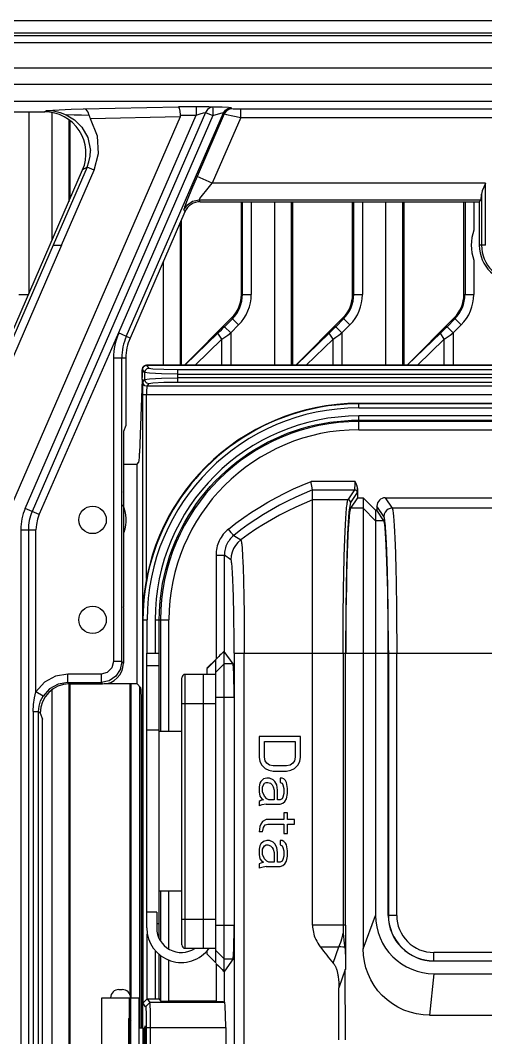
# Model space of a CAD drawing. Header units: millimetres. Extents: x -3132 to 28633, y 682 to 5849.
# Drawn here: x -813.9 to -757.9, y 2364.9 to 2487.1 of the extents above; entities that cross this region are included whole.
import ezdxf

# ---------------------------------------------------------------- set-up
doc = ezdxf.new("R2010")
doc.units = ezdxf.units.MM

msp = doc.modelspace()

# ---------------------------------------------------------------- linework, layer by layer
at = {"linetype": 'Continuous'}
for p, q in [((-991.17, 2487.058), (-491.17, 2487.058)), ((-629.482, 2485.536), (-852.859, 2485.536)), ((-852.859, 2485.244), (-629.482, 2485.244)), ((-629.074, 2484.364), (-853.267, 2484.364)), ((-849.345, 2481.366), (-632.996, 2481.366)), ((-634.168, 2479.337), (-848.173, 2479.337)), ((-846.942, 2477.338), (-635.399, 2477.338)), ((-806.251, 2476.447), (-794.86, 2476.671)), ((-792.733, 2476.671), (-794.86, 2476.671)), ((-792.733, 2476.671), (-792.733, 2475.672)), ((-830.726, 2476.079), (-810.958, 2476.079)), ((-794.633, 2475.483), (-814.802, 2429.096)), ((-813.273, 2428.432), (-792.733, 2475.672)), ((-812.847, 2476.079), (-812.847, 2454.206)), ((-791.593, 2475.995), (-812.433, 2428.066)), ((-810.958, 2476.079), (-810.711, 2476.24)), ((-810.03, 2460.685), (-810.03, 2475.924)), ((-794.644, 2475.457), (-805.415, 2475.245)), ((-790.716, 2475.616), (-802.068, 2449.508)), ((-801.116, 2449.094), (-789.434, 2475.961)), ((-794.598, 2475.672), (-792.733, 2475.672)), ((-789.345, 2475.825), (-792.622, 2468.286)), ((-791.593, 2475.995), (-790.717, 2475.614)), ((-787.353, 2475.392), (-790.789, 2467.489)), ((-789.434, 2475.961), (-789.345, 2475.825)), ((-788.428, 2476.425), (-788.517, 2476.562)), ((-787.353, 2475.392), (-787.353, 2476.392)), ((-694.988, 2476.392), (-787.353, 2476.392)), ((-787.353, 2475.392), (-694.988, 2475.392)), ((-808.032, 2475.105), (-808.032, 2465.278)), ((-807.891, 2475.029), (-807.891, 2465.604)), ((-805.837, 2469.442), (-809.911, 2460.072)), ((-805.837, 2469.442), (-806.375, 2469.089)), ((-804.985, 2469.071), (-805.837, 2469.442)), ((-824.431, 2427.563), (-806.375, 2469.089)), ((-808.902, 2460.061), (-804.985, 2469.071)), ((-790.789, 2467.489), (-792.622, 2468.286)), ((-757.938, 2467.489), (-790.789, 2467.489)), ((-757.938, 2460.058), (-757.938, 2467.489)), ((-758.437, 2466.186), (-758.437, 2460.058)), ((-792.241, 2465.279), (-792.38, 2465.49)), ((-792.38, 2465.49), (-758.488, 2465.49)), ((-792.241, 2465.279), (-758.7, 2465.279)), ((-787.295, 2454.142), (-787.295, 2465.279)), ((-787.16, 2454.142), (-787.165, 2465.279)), ((-786.107, 2465.279), (-786.107, 2454.142)), ((-783.29, 2445.648), (-783.29, 2465.279)), ((-781.292, 2465.279), (-781.292, 2445.648)), ((-781.151, 2465.279), (-781.151, 2445.648)), ((-773.925, 2454.142), (-773.925, 2465.279)), ((-773.79, 2454.142), (-773.795, 2465.279)), ((-772.737, 2465.279), (-772.737, 2454.142)), ((-769.92, 2445.648), (-769.92, 2465.279)), ((-767.922, 2465.279), (-767.922, 2445.648)), ((-767.781, 2465.279), (-767.781, 2445.648)), ((-760.555, 2454.142), (-760.555, 2465.279)), ((-760.42, 2465.279), (-760.42, 2454.142)), ((-759.367, 2465.279), (-759.367, 2461.861)), ((-758.7, 2465.279), (-758.488, 2465.49)), ((-758.7, 2465.279), (-758.7, 2460.058)), ((-794.074, 2464.077), (-800.673, 2448.902)), ((-794.213, 2464.289), (-794.074, 2464.077)), ((-794.662, 2462.725), (-794.662, 2445.648)), ((-794.521, 2463.051), (-794.521, 2445.648)), ((-809.921, 2460.058), (-822.019, 2432.234)), ((-808.894, 2460.058), (-821.148, 2431.856)), ((-809.911, 2460.072), (-808.902, 2460.061)), ((-757.938, 2460.058), (-758.7, 2460.058)), ((-796.66, 2445.648), (-796.66, 2458.132)), ((-759.367, 2458.255), (-759.367, 2454.142)), ((-814.035, 2454.142), (-812.847, 2454.142)), ((-787.295, 2454.142), (-786.107, 2454.142)), ((-773.925, 2454.142), (-772.737, 2454.142)), ((-760.555, 2454.142), (-759.367, 2454.142)), ((-788.466, 2451.313), (-794.125, 2445.648)), ((-789.321, 2450.268), (-788.371, 2451.218)), ((-787.626, 2450.473), (-788.466, 2451.313)), ((-775.096, 2451.313), (-780.755, 2445.648)), ((-775.951, 2450.268), (-775.001, 2451.218)), ((-774.256, 2450.473), (-775.096, 2451.313)), ((-761.726, 2451.313), (-767.385, 2445.648)), ((-761.631, 2451.218), (-762.581, 2450.268)), ((-760.886, 2450.473), (-761.726, 2451.313)), ((-789.321, 2450.268), (-788.576, 2449.523)), ((-788.576, 2449.523), (-787.626, 2450.473)), ((-775.951, 2450.268), (-775.206, 2449.523)), ((-775.206, 2449.523), (-774.256, 2450.473)), ((-762.581, 2450.268), (-761.836, 2449.523)), ((-761.836, 2449.523), (-760.886, 2450.473)), ((-802.068, 2449.508), (-811.575, 2427.74)), ((-800.673, 2448.902), (-802.068, 2449.508)), ((-790.108, 2449.495), (-794.092, 2445.648)), ((-792.858, 2445.648), (-789.645, 2448.75)), ((-789.645, 2448.75), (-790.108, 2449.495)), ((-789.645, 2445.648), (-789.645, 2448.75)), ((-788.938, 2449.258), (-788.576, 2449.523)), ((-788.576, 2449.523), (-788.576, 2445.648)), ((-776.738, 2449.495), (-780.722, 2445.648)), ((-779.488, 2445.648), (-776.275, 2448.75)), ((-776.275, 2448.75), (-776.738, 2449.495)), ((-776.275, 2445.648), (-776.275, 2448.75)), ((-775.206, 2449.523), (-775.206, 2445.648)), ((-763.368, 2449.495), (-767.352, 2445.648)), ((-766.118, 2445.648), (-762.905, 2448.75)), ((-762.905, 2448.75), (-763.368, 2449.495)), ((-762.905, 2445.648), (-762.905, 2448.75)), ((-761.836, 2449.523), (-761.836, 2445.648)), ((-802.653, 2446.509), (-802.653, 2410.039)), ((-802.653, 2446.509), (-801.17, 2446.509)), ((-801.654, 2410.039), (-801.654, 2446.509)), ((-801.17, 2446.509), (-801.17, 2438.408)), ((-799.179, 2445.147), (-799.115, 2445.389)), ((-798.921, 2444.76), (-799.179, 2445.147)), ((-799.115, 2445.389), (-798.936, 2445.574)), ((-798.936, 2445.574), (-798.679, 2445.646)), ((-798.681, 2445.648), (-798.679, 2445.646)), ((-683.66, 2445.648), (-798.681, 2445.648)), ((-798.679, 2445.646), (-798.421, 2445.26)), ((-798.679, 2445.646), (-683.662, 2445.646)), ((-794.924, 2443.61), (-794.924, 2445.083)), ((-687.417, 2445.083), (-794.924, 2445.083)), ((-799.215, 2443.941), (-799.525, 2435.068)), ((-799.215, 2443.941), (-799.217, 2443.923)), ((-799.216, 2444.148), (-799.215, 2444.148)), ((-799.216, 2443.977), (-799.215, 2443.941)), ((-799.215, 2443.941), (-799.215, 2444.148)), ((-799.138, 2443.607), (-798.921, 2443.932)), ((-798.921, 2444.76), (-798.921, 2443.932)), ((-794.924, 2444.583), (-687.417, 2444.583)), ((-687.417, 2444.109), (-794.924, 2444.109)), ((-799.138, 2443.607), (-799.163, 2443.382)), ((-798.421, 2443.433), (-798.638, 2443.108)), ((-683.703, 2443.108), (-798.638, 2443.108)), ((-794.924, 2443.61), (-687.417, 2443.61)), ((-799.187, 2442.109), (-799.187, 2370.04)), ((-799.187, 2442.109), (-683.154, 2442.109)), ((-798.688, 2420.025), (-798.688, 2442.109)), ((-773.17, 2440.505), (-773.17, 2441.058)), ((-709.17, 2441.058), (-773.17, 2441.058)), ((-709.17, 2441.005), (-773.17, 2441.005)), ((-773.17, 2440.505), (-709.17, 2440.505)), ((-773.17, 2437.883), (-773.17, 2439.541)), ((-709.17, 2439.541), (-773.17, 2439.541)), ((-773.17, 2439.041), (-709.17, 2439.041)), ((-709.17, 2438.882), (-773.17, 2438.882)), ((-801.17, 2438.408), (-801.467, 2437.692)), ((-801.467, 2437.692), (-801.467, 2430.443)), ((-773.17, 2437.883), (-709.17, 2437.883)), ((-799.527, 2435.029), (-799.525, 2435.086)), ((-799.869, 2433.723), (-799.596, 2433.995)), ((-799.869, 2433.723), (-801.467, 2433.723)), ((-799.869, 2433.723), (-799.869, 2407.393)), ((-773.629, 2431.663), (-778.905, 2431.67)), ((-801.45, 2430.398), (-801.467, 2430.443)), ((-801.45, 2430.398), (-801.45, 2423.718)), ((-778.736, 2430.671), (-778.816, 2431.099)), ((-778.735, 2430.665), (-778.736, 2430.671)), ((-778.735, 2378.374), (-778.735, 2430.665)), ((-778.735, 2430.665), (-773.672, 2430.665)), ((-774.472, 2429.464), (-773.672, 2430.665)), ((-773.372, 2430.365), (-774.172, 2429.164)), ((-773.339, 2430.846), (-773.339, 2429.713)), ((-774.472, 2429.464), (-778.735, 2429.464)), ((-773.339, 2429.713), (-774.17, 2428.465)), ((-773.339, 2429.713), (-772.67, 2429.713)), ((-772.67, 2429.713), (-772.67, 2375.558)), ((-772.67, 2429.713), (-771.17, 2428.211)), ((-770, 2429.713), (-769.169, 2428.465)), ((-770, 2429.713), (-712.34, 2429.713)), ((-811.592, 2427.701), (-813.273, 2428.432)), ((-772.67, 2428.465), (-774.17, 2428.465)), ((-771.17, 2426.967), (-772.67, 2428.465)), ((-771.17, 2428.211), (-771.17, 2379.558)), ((-770.999, 2428.211), (-771.17, 2428.211)), ((-770.999, 2428.714), (-770.999, 2428.211)), ((-770.168, 2427.467), (-770.999, 2428.714)), ((-770.17, 2426.967), (-770.999, 2428.211)), ((-713.172, 2428.465), (-769.169, 2428.465)), ((-770.17, 2426.967), (-771.17, 2426.967)), ((-813.804, 2425.883), (-813.804, 1997.445)), ((-813.804, 2425.883), (-811.97, 2425.883)), ((-812.887, 2425.883), (-812.887, 1998.486)), ((-811.97, 2406.426), (-811.97, 2425.883)), ((-788.51, 2425.537), (-788.845, 2425.953)), ((-788.468, 2425.485), (-788.51, 2425.537)), ((-788.359, 2425.35), (-788.468, 2425.485)), ((-788.278, 2425.25), (-788.359, 2425.35)), ((-788.217, 2425.176), (-787.356, 2424.661)), ((-801.45, 2423.718), (-801.467, 2423.673)), ((-801.467, 2423.673), (-801.467, 2416.615)), ((-790.336, 2422.839), (-790.336, 2410.347)), ((-790.336, 2422.839), (-789.468, 2422.839)), ((-789.337, 2411.289), (-789.337, 2422.842)), ((-788.547, 2422.269), (-789.337, 2422.842)), ((-801.45, 2416.527), (-801.467, 2416.615)), ((-801.45, 2416.527), (-801.45, 2413.589)), ((-799.17, 2415.058), (-799.17, 2366.058)), ((-799.17, 2415.058), (-798.618, 2415.058)), ((-799.118, 2415.058), (-799.117, 2369.072)), ((-798.616, 2411.058), (-798.618, 2415.058)), ((-797.653, 2415.058), (-797.653, 2411.058)), ((-797.653, 2415.058), (-795.995, 2415.058)), ((-797.153, 2401.658), (-797.153, 2415.058)), ((-796.995, 2415.058), (-796.995, 2401.658)), ((-795.995, 2401.658), (-795.995, 2415.058)), ((-801.45, 2413.589), (-801.467, 2413.501)), ((-801.467, 2413.501), (-801.467, 2409.853)), ((-798.67, 2378.058), (-798.67, 2411.058)), ((-798.67, 2411.058), (-797.17, 2411.058)), ((-797.17, 2378.558), (-797.17, 2411.058)), ((-789.37, 2372.851), (-789.37, 2411.276)), ((-788.298, 2409.757), (-789.354, 2411.265)), ((-788.165, 2411.041), (-788.165, 2405.762)), ((-788.165, 2411.041), (-774.773, 2411.041)), ((-786.939, 2104.595), (-786.939, 2411.041)), ((-775.073, 2411.041), (-775.073, 2378.374)), ((-774.773, 2378.374), (-774.773, 2411.041)), ((-774.748, 2411.041), (-769.643, 2411.041)), ((-769.643, 2379.558), (-769.643, 2411.041)), ((-769.624, 2411.362), (-769.624, 2379.558)), ((-769.624, 2411.041), (-712.717, 2411.041)), ((-768.625, 2379.558), (-768.625, 2411.041)), ((-801.654, 2410.039), (-802.653, 2410.039)), ((-801.467, 2409.853), (-801.654, 2410.039)), ((-798.67, 2409.558), (-797.17, 2409.558)), ((-791.427, 2409.255), (-790.336, 2410.347)), ((-790.37, 2410.262), (-791.405, 2409.225)), ((-790.37, 2373.854), (-790.37, 2410.262)), ((-790.37, 2408.758), (-789.37, 2409.757)), ((-788.298, 2409.757), (-789.37, 2409.757)), ((-808.156, 2407.541), (-808.156, 2408.54)), ((-804.152, 2408.54), (-808.156, 2408.54)), ((-804.152, 2408.54), (-804.152, 2407.541)), ((-794.05, 2375.608), (-794.05, 2408.508)), ((-790.37, 2408.508), (-794.05, 2408.508)), ((-791.87, 2408.508), (-791.87, 2375.608)), ((-791.409, 2408.508), (-791.409, 2409.225)), ((-788.228, 2409.095), (-788.235, 2409.215)), ((-788.222, 2408.966), (-788.228, 2409.095)), ((-788.216, 2408.826), (-788.222, 2408.966)), ((-788.21, 2408.676), (-788.216, 2408.826)), ((-788.204, 2408.517), (-788.21, 2408.676)), ((-788.199, 2408.35), (-788.204, 2408.517)), ((-788.194, 2408.174), (-788.199, 2408.35)), ((-807.969, 2407.355), (-808.156, 2407.541)), ((-808.156, 2407.541), (-804.152, 2407.541)), ((-808.032, 2407.355), (-808.032, 2337.246)), ((-807.969, 2407.355), (-803.966, 2407.355)), ((-807.891, 2407.355), (-807.891, 2337.164)), ((-804.152, 2407.541), (-803.966, 2407.355)), ((-803.773, 2407.393), (-799.869, 2407.393)), ((-800.665, 2369.977), (-800.665, 2407.393)), ((-800.53, 2369.658), (-800.53, 2407.393)), ((-799.368, 2406.892), (-799.869, 2407.393)), ((-799.477, 2366.058), (-799.477, 2407.001)), ((-794.45, 2376.008), (-794.45, 2408.108)), ((-788.189, 2407.991), (-788.194, 2408.174)), ((-788.185, 2407.8), (-788.189, 2407.991)), ((-788.181, 2407.604), (-788.185, 2407.8)), ((-788.178, 2407.401), (-788.181, 2407.604)), ((-788.175, 2407.193), (-788.178, 2407.401)), ((-788.172, 2406.981), (-788.175, 2407.193)), ((-788.17, 2406.764), (-788.172, 2406.981)), ((-811.123, 2405.897), (-811.97, 2406.426)), ((-810.03, 2339.121), (-810.03, 2406.607)), ((-799.309, 2366.058), (-799.309, 2405.831)), ((-790.37, 2405.762), (-788.166, 2405.762)), ((-788.168, 2406.545), (-788.17, 2406.764)), ((-788.167, 2406.323), (-788.168, 2406.545)), ((-788.166, 2406.099), (-788.167, 2406.323)), ((-788.166, 2405.762), (-788.166, 2378.354)), ((-794.45, 2405.008), (-790.37, 2405.008)), ((-812.314, 2404.047), (-812.314, 2342.522)), ((-812.314, 2404.047), (-811.658, 2404.047)), ((-811.658, 2342.522), (-811.658, 2404.047)), ((-811.658, 2404.047), (-811.467, 2403.857)), ((-811.467, 2403.857), (-811.17, 2403.113)), ((-811.17, 2342.522), (-811.17, 2403.113)), ((-797.17, 2401.801), (-798.67, 2401.801)), ((-794.45, 2401.658), (-797.17, 2401.658)), ((-785.17, 2401.058), (-785.17, 2398.558)), ((-780.17, 2401.058), (-785.17, 2401.058)), ((-780.17, 2398.558), (-780.17, 2401.058)), ((-784.532, 2398.558), (-784.532, 2400.433)), ((-784.532, 2400.433), (-780.809, 2400.433)), ((-780.809, 2400.433), (-780.809, 2398.558)), ((-785.17, 2398.558), (-785.064, 2398.037)), ((-784.426, 2398.141), (-784.532, 2398.558)), ((-780.809, 2398.558), (-780.915, 2398.141)), ((-780.277, 2398.037), (-780.17, 2398.558)), ((-785.064, 2398.037), (-784.851, 2397.62)), ((-784.851, 2397.62), (-784.426, 2397.204)), ((-784.213, 2397.829), (-784.426, 2398.141)), ((-784.426, 2397.204), (-784, 2396.995)), ((-783.894, 2397.62), (-784.213, 2397.829)), ((-783.468, 2397.516), (-783.894, 2397.62)), ((-781.873, 2397.516), (-783.468, 2397.516)), ((-781.447, 2397.62), (-781.873, 2397.516)), ((-781.128, 2397.829), (-781.447, 2397.62)), ((-781.341, 2396.995), (-780.915, 2397.204)), ((-780.915, 2398.141), (-781.128, 2397.829)), ((-780.915, 2397.204), (-780.49, 2397.62)), ((-780.49, 2397.62), (-780.277, 2398.037)), ((-784.213, 2396.058), (-784.639, 2395.954)), ((-783.894, 2396.058), (-784.213, 2396.058)), ((-784, 2396.995), (-783.468, 2396.891)), ((-783.468, 2395.85), (-783.894, 2396.058)), ((-783.468, 2396.891), (-781.873, 2396.891)), ((-782.617, 2396.058), (-782.617, 2395.537)), ((-782.405, 2396.058), (-782.617, 2396.058)), ((-782.192, 2395.954), (-782.405, 2396.058)), ((-781.873, 2396.891), (-781.341, 2396.995)), ((-785.064, 2395.433), (-785.17, 2395.016)), ((-785.17, 2395.016), (-785.17, 2394.391)), ((-784.958, 2395.641), (-785.064, 2395.433)), ((-784.639, 2395.954), (-784.958, 2395.641)), ((-784.745, 2395.016), (-784.532, 2395.433)), ((-784.745, 2394.391), (-784.745, 2395.016)), ((-784.532, 2395.433), (-784.319, 2395.537)), ((-784.319, 2395.537), (-784.107, 2395.537)), ((-784.107, 2395.537), (-783.788, 2395.433)), ((-783.788, 2395.433), (-783.575, 2395.225)), ((-783.575, 2395.225), (-783.468, 2395.016)), ((-783.256, 2395.641), (-783.468, 2395.85)), ((-783.468, 2395.016), (-783.362, 2394.6)), ((-783.043, 2395.225), (-783.256, 2395.641)), ((-782.936, 2394.6), (-783.043, 2395.225)), ((-782.617, 2395.537), (-782.405, 2395.433)), ((-782.405, 2395.433), (-782.298, 2395.225)), ((-782.298, 2395.225), (-782.192, 2394.808)), ((-781.979, 2395.745), (-782.192, 2395.954)), ((-782.192, 2394.808), (-782.192, 2394.183)), ((-781.873, 2395.537), (-781.979, 2395.745)), ((-781.766, 2394.808), (-781.873, 2395.537)), ((-781.766, 2394.183), (-781.766, 2394.808)), ((-785.17, 2394.391), (-785.064, 2393.87)), ((-785.064, 2393.87), (-784.851, 2393.558)), ((-784.851, 2393.558), (-784.639, 2393.454)), ((-784.532, 2393.87), (-784.745, 2394.391)), ((-784.213, 2393.558), (-784.532, 2393.87)), ((-784, 2393.454), (-784.213, 2393.558)), ((-783.362, 2394.6), (-783.362, 2393.454)), ((-782.936, 2393.454), (-782.936, 2394.6)), ((-782.405, 2393.558), (-782.617, 2393.454)), ((-782.298, 2393.766), (-782.405, 2393.558)), ((-782.192, 2394.183), (-782.298, 2393.766)), ((-782.085, 2393.245), (-781.873, 2393.558)), ((-781.873, 2393.558), (-781.766, 2394.183)), ((-784.958, 2393.35), (-785.17, 2393.245)), ((-785.17, 2393.245), (-785.17, 2392.725)), ((-784.851, 2392.829), (-785.17, 2392.725)), ((-784.639, 2393.454), (-784.958, 2393.35)), ((-784.319, 2392.933), (-784.851, 2392.829)), ((-784.319, 2392.933), (-782.617, 2392.933)), ((-783.362, 2393.454), (-784, 2393.454)), ((-782.617, 2393.454), (-782.936, 2393.454)), ((-782.617, 2392.933), (-782.298, 2393.037)), ((-782.298, 2393.037), (-782.085, 2393.245)), ((-782.192, 2391.891), (-782.192, 2391.058)), ((-781.766, 2391.891), (-782.192, 2391.891)), ((-781.766, 2391.058), (-781.766, 2391.891)), ((-785.064, 2390.225), (-785.17, 2389.6)), ((-784.958, 2390.537), (-785.064, 2390.225)), ((-784.745, 2390.85), (-784.958, 2390.537)), ((-784.319, 2391.058), (-784.745, 2390.85)), ((-784.745, 2389.6), (-784.639, 2390.12)), ((-784.639, 2390.12), (-784.426, 2390.433)), ((-784.426, 2390.433), (-784.107, 2390.537)), ((-782.192, 2391.058), (-784.319, 2391.058)), ((-784.107, 2390.537), (-782.192, 2390.537)), ((-782.192, 2390.537), (-782.192, 2389.391)), ((-780.915, 2391.058), (-781.766, 2391.058)), ((-781.766, 2389.391), (-781.766, 2390.537)), ((-781.766, 2390.537), (-780.915, 2390.537)), ((-780.915, 2390.537), (-780.915, 2391.058)), ((-784.745, 2389.6), (-785.17, 2389.6)), ((-782.192, 2389.391), (-781.766, 2389.391)), ((-785.064, 2387.933), (-785.17, 2387.516)), ((-785.17, 2387.516), (-785.17, 2386.891)), ((-784.958, 2388.141), (-785.064, 2387.933)), ((-784.639, 2388.454), (-784.958, 2388.141)), ((-784.745, 2387.516), (-784.532, 2387.933)), ((-784.745, 2386.891), (-784.745, 2387.516)), ((-784.213, 2388.558), (-784.639, 2388.454)), ((-784.532, 2387.933), (-784.319, 2388.037)), ((-784.319, 2388.037), (-784.107, 2388.037)), ((-783.894, 2388.558), (-784.213, 2388.558)), ((-784.107, 2388.037), (-783.788, 2387.933)), ((-783.468, 2388.35), (-783.894, 2388.558)), ((-783.788, 2387.933), (-783.575, 2387.725)), ((-783.575, 2387.725), (-783.468, 2387.516)), ((-783.256, 2388.141), (-783.468, 2388.35)), ((-783.468, 2387.516), (-783.362, 2387.1)), ((-783.043, 2387.725), (-783.256, 2388.141)), ((-782.936, 2387.1), (-783.043, 2387.725)), ((-782.617, 2388.558), (-782.617, 2388.037)), ((-782.405, 2388.558), (-782.617, 2388.558)), ((-782.617, 2388.037), (-782.405, 2387.933)), ((-782.192, 2388.454), (-782.405, 2388.558)), ((-782.405, 2387.933), (-782.298, 2387.725)), ((-782.298, 2387.725), (-782.192, 2387.308)), ((-781.979, 2388.245), (-782.192, 2388.454)), ((-781.873, 2388.037), (-781.979, 2388.245)), ((-781.766, 2387.308), (-781.873, 2388.037)), ((-785.17, 2386.891), (-785.064, 2386.37)), ((-785.064, 2386.37), (-784.851, 2386.058)), ((-784.532, 2386.37), (-784.745, 2386.891)), ((-784.213, 2386.058), (-784.532, 2386.37)), ((-783.362, 2387.1), (-783.362, 2385.954)), ((-782.936, 2385.954), (-782.936, 2387.1)), ((-782.298, 2386.266), (-782.405, 2386.058)), ((-782.192, 2386.683), (-782.298, 2386.266)), ((-782.192, 2387.308), (-782.192, 2386.683)), ((-781.873, 2386.058), (-781.766, 2386.683)), ((-781.766, 2386.683), (-781.766, 2387.308)), ((-784.958, 2385.85), (-785.17, 2385.745)), ((-785.17, 2385.745), (-785.17, 2385.225)), ((-784.851, 2385.329), (-785.17, 2385.225)), ((-784.639, 2385.954), (-784.958, 2385.85)), ((-784.851, 2386.058), (-784.639, 2385.954)), ((-784.319, 2385.433), (-784.851, 2385.329)), ((-784.319, 2385.433), (-782.617, 2385.433)), ((-784, 2385.954), (-784.213, 2386.058)), ((-783.362, 2385.954), (-784, 2385.954)), ((-782.617, 2385.954), (-782.936, 2385.954)), ((-782.405, 2386.058), (-782.617, 2385.954)), ((-782.617, 2385.433), (-782.298, 2385.537)), ((-782.298, 2385.537), (-782.085, 2385.745)), ((-782.085, 2385.745), (-781.873, 2386.058)), ((-794.45, 2382.458), (-797.17, 2382.458)), ((-797.153, 2376.756), (-797.153, 2382.458)), ((-796.995, 2382.458), (-796.995, 2376.459)), ((-795.995, 2375.517), (-795.995, 2382.458)), ((-797.47, 2379.965), (-798.67, 2379.965)), ((-797.47, 2379.965), (-797.47, 2378.058)), ((-794.45, 2379.108), (-790.37, 2379.108)), ((-772.67, 2375.558), (-771.17, 2379.558)), ((-768.625, 2379.558), (-769.643, 2379.558)), ((-797.17, 2378.558), (-797.47, 2378.558)), ((-788.166, 2378.354), (-790.37, 2378.354)), ((-788.168, 2377.571), (-788.167, 2377.793)), ((-788.167, 2377.793), (-788.166, 2378.017)), ((-788.166, 2378.241), (-788.165, 2378.354)), ((-788.166, 2378.017), (-788.166, 2378.241)), ((-788.165, 2378.354), (-788.165, 2105.401)), ((-774.773, 2378.374), (-778.735, 2378.374)), ((-798.599, 2369.548), (-798.602, 2377.318)), ((-788.185, 2376.315), (-788.181, 2376.512)), ((-788.181, 2376.512), (-788.178, 2376.715)), ((-788.178, 2376.715), (-788.175, 2376.923)), ((-788.175, 2376.923), (-788.172, 2377.135)), ((-788.172, 2377.135), (-788.17, 2377.351)), ((-788.17, 2377.351), (-788.168, 2377.571)), ((-797.653, 2375.344), (-797.653, 2369.558)), ((-794.05, 2375.608), (-790.37, 2375.608)), ((-791.409, 2374.894), (-791.409, 2375.33)), ((-790.37, 2375.358), (-789.37, 2374.359)), ((-788.222, 2375.15), (-788.216, 2375.29)), ((-788.216, 2375.29), (-788.21, 2375.44)), ((-788.21, 2375.44), (-788.204, 2375.598)), ((-788.204, 2375.598), (-788.199, 2375.766)), ((-788.199, 2375.766), (-788.194, 2375.942)), ((-788.194, 2375.942), (-788.189, 2376.125)), ((-788.189, 2376.125), (-788.185, 2376.315)), ((-777.824, 2375.786), (-775.562, 2375.786)), ((-776.255, 2373.837), (-775.562, 2375.786)), ((-797.153, 2369.532), (-797.153, 2374.855)), ((-796.995, 2374.743), (-796.995, 2369.294)), ((-795.995, 2369.243), (-795.995, 2374.184)), ((-791.409, 2374.894), (-790.37, 2373.854)), ((-789.37, 2374.359), (-788.298, 2374.359)), ((-788.298, 2374.359), (-789.337, 2372.851)), ((-788.228, 2375.02), (-788.222, 2375.15)), ((-764.17, 2374.086), (-764.17, 2375.104)), ((-718.17, 2375.104), (-764.17, 2375.104)), ((-764.17, 2374.104), (-718.17, 2374.104)), ((-764.17, 2374.086), (-718.17, 2374.086)), ((-790.336, 2373.786), (-790.336, 2369.243)), ((-789.368, 2372.838), (-789.37, 2372.851)), ((-789.337, 2369.171), (-789.337, 2372.851)), ((-774.8, 2373.049), (-775.573, 2370.872)), ((-774.787, 2364.613), (-774.8, 2373.049)), ((-764.17, 2372.558), (-764.67, 2367.558)), ((-764.17, 2372.558), (-718.17, 2372.558)), ((-802.005, 2370.658), (-801.606, 2370.658)), ((-775.573, 2364.613), (-775.573, 2370.872)), ((-804.056, 2362.958), (-804.056, 2369.658)), ((-804.056, 2369.658), (-800.715, 2369.658)), ((-800.715, 2367.117), (-800.715, 2369.658)), ((-800.715, 2369.658), (-800.606, 2369.658)), ((-800.606, 2367.007), (-800.606, 2369.658)), ((-800.606, 2369.658), (-799.556, 2369.658)), ((-800.556, 2344.458), (-800.556, 2369.658)), ((-799.556, 2344.458), (-799.556, 2369.658)), ((-799.17, 2369.558), (-799.187, 2370.04)), ((-798.799, 2368.594), (-798.288, 2369.104)), ((-798.599, 2369.558), (-798.288, 2369.104)), ((-798.599, 2369.558), (-797.606, 2369.558)), ((-789.278, 2369.104), (-798.288, 2369.104)), ((-797.606, 2369.558), (-797.56, 2369.557)), ((-797.56, 2369.557), (-797.514, 2369.557)), ((-797.514, 2369.557), (-797.47, 2369.556)), ((-797.47, 2369.556), (-797.427, 2369.555)), ((-797.427, 2369.555), (-797.386, 2369.554)), ((-797.386, 2369.554), (-797.347, 2369.552)), ((-797.153, 2369.532), (-796.995, 2369.294)), ((-790.336, 2369.243), (-795.995, 2369.243)), ((-789.278, 2369.104), (-789.337, 2369.193)), ((-798.799, 2368.594), (-799.117, 2369.072)), ((-798.252, 2368.742), (-798.257, 2368.81)), ((-798.247, 2368.683), (-798.252, 2368.742)), ((-798.243, 2368.622), (-798.247, 2368.683)), ((-798.217, 2367.762), (-798.218, 2367.912)), ((-800.856, 2367.158), (-800.856, 2361.958)), ((-800.856, 2367.158), (-800.756, 2367.158)), ((-800.756, 2367.158), (-800.756, 2361.958)), ((-800.756, 2367.158), (-800.556, 2366.957)), ((-798.215, 2367.605), (-798.217, 2367.762)), ((-798.215, 2367.442), (-798.215, 2367.605)), ((-798.214, 2366.748), (-798.215, 2366.927)), ((-798.213, 2366.566), (-798.214, 2366.748)), ((-764.67, 2367.558), (-717.67, 2367.558)), ((-799.556, 2366.058), (-799.106, 2366.058)), ((-799.106, 2363.058), (-799.106, 2366.058)), ((-798.971, 2365.824), (-799.106, 2366.058)), ((-798.971, 2365.824), (-798.835, 2366.058)), ((-798.971, 2363.292), (-798.971, 2365.824)), ((-798.835, 2366.058), (-798.835, 2363.058)), ((-798.716, 2366.249), (-798.716, 2364.007)), ((-798.716, 2366.108), (-789.178, 2366.108)), ((-798.206, 2364.007), (-798.206, 2366.108)), ((-789.178, 2366.108), (-789.178, 2364.007))]:
    msp.add_line(p, q, dxfattribs=at)
for points in [[(-794.597, 2475.72), (-794.636, 2476.157), (-794.73, 2476.522), (-794.86, 2476.671)], [(-790.77, 2476.63), (-791.201, 2476.651), (-791.892, 2476.666), (-792.733, 2476.671)], [(-790.749, 2476.629), (-791.069, 2476.561), (-791.378, 2476.344), (-791.593, 2475.995)], [(-788.523, 2476.565), (-788.84, 2476.597), (-789.604, 2476.62), (-790.77, 2476.63)], [(-790.749, 2476.629), (-790.733, 2476.49), (-790.718, 2476.132), (-790.715, 2475.614)], [(-810.711, 2476.24), (-809.171, 2476.303), (-807.726, 2476.373), (-806.251, 2476.447)], [(-810.711, 2476.24), (-809.862, 2476.184), (-809.055, 2476.003), (-808.326, 2475.726)], [(-808.326, 2475.726), (-807.335, 2475.128), (-806.444, 2474.244), (-805.742, 2472.998), (-805.439, 2471.426)], [(-805.576, 2475.647), (-806.486, 2475.656), (-807.396, 2475.682), (-808.326, 2475.726)], [(-805.576, 2475.647), (-805.709, 2476.049), (-805.948, 2476.335), (-806.251, 2476.447)], [(-805.576, 2475.647), (-805.564, 2475.582), (-805.546, 2475.517), (-805.523, 2475.453)], [(-805.523, 2475.453), (-805.492, 2475.38), (-805.457, 2475.31), (-805.419, 2475.245)], [(-794.633, 2475.483), (-794.612, 2475.551), (-794.602, 2475.609), (-794.598, 2475.672)], [(-792.733, 2475.672), (-792.241, 2475.822), (-791.859, 2475.93), (-791.593, 2475.995)], [(-790.716, 2475.616), (-790.053, 2475.816), (-789.604, 2475.937), (-789.434, 2475.961)], [(-789.434, 2475.961), (-789.219, 2476.274), (-788.9, 2476.486), (-788.517, 2476.562)], [(-788.428, 2476.425), (-788.801, 2476.353), (-789.122, 2476.145), (-789.345, 2475.825)], [(-789.345, 2475.825), (-789.068, 2475.751), (-788.337, 2475.593), (-787.353, 2475.392)], [(-788.523, 2476.565), (-788.52, 2476.564), (-788.519, 2476.563), (-788.517, 2476.562)], [(-787.353, 2476.392), (-787.899, 2476.397), (-788.288, 2476.409), (-788.428, 2476.425)], [(-804.984, 2469.072), (-804.456, 2471.071), (-804.579, 2473.163), (-805.415, 2475.245)], [(-805.837, 2469.442), (-805.612, 2470.077), (-805.477, 2470.743), (-805.439, 2471.426)], [(-792.622, 2468.286), (-793.276, 2466.756), (-793.807, 2465.459), (-794.13, 2464.605), (-794.213, 2464.289)], [(-792.38, 2465.49), (-792.294, 2465.654), (-791.974, 2466.076), (-791.451, 2466.714), (-790.789, 2467.489)], [(-757.938, 2467.489), (-758.174, 2467.006), (-758.356, 2466.566), (-758.437, 2466.186)], [(-794.213, 2464.289), (-793.783, 2464.915), (-793.145, 2465.338), (-792.38, 2465.49)], [(-789.321, 2450.268), (-789.591, 2450), (-789.853, 2449.742), (-790.108, 2449.495)], [(-775.951, 2450.268), (-776.221, 2450), (-776.483, 2449.742), (-776.738, 2449.495)], [(-762.581, 2450.268), (-762.851, 2450.001), (-763.113, 2449.743), (-763.368, 2449.495)], [(-789.645, 2448.75), (-789.295, 2449), (-788.938, 2449.258)], [(-776.275, 2448.75), (-775.925, 2449), (-775.568, 2449.258), (-775.206, 2449.523)], [(-762.905, 2448.75), (-762.555, 2449), (-762.198, 2449.258), (-761.836, 2449.523)], [(-798.681, 2445.648), (-798.854, 2445.617), (-799.031, 2445.505), (-799.139, 2445.351), (-799.178, 2445.223), (-799.19, 2445.139), (-799.197, 2445.043), (-799.203, 2444.915), (-799.208, 2444.755), (-799.212, 2444.561), (-799.215, 2444.339), (-799.216, 2444.148)], [(-799.215, 2444.148), (-799.21, 2444.662), (-799.197, 2445.032), (-799.179, 2445.147)], [(-798.421, 2445.26), (-798.665, 2445.196), (-798.85, 2445.016), (-798.921, 2444.76)], [(-794.924, 2445.083), (-796.629, 2445.106), (-797.918, 2445.171), (-798.421, 2445.26)], [(-799.216, 2443.977), (-799.216, 2443.948), (-799.217, 2443.923)], [(-794.924, 2444.583), (-796.883, 2444.607), (-798.34, 2444.671), (-798.921, 2444.76)], [(-798.921, 2443.932), (-798.34, 2444.021), (-796.882, 2444.085), (-794.924, 2444.109)], [(-798.921, 2443.932), (-798.858, 2443.689), (-798.678, 2443.504), (-798.421, 2443.433)], [(-799.163, 2443.382), (-799.181, 2442.834), (-799.187, 2442.109)], [(-798.638, 2443.108), (-798.881, 2443.171), (-799.067, 2443.351), (-799.138, 2443.607)], [(-798.638, 2443.108), (-798.663, 2442.957), (-798.681, 2442.593), (-798.688, 2442.109)], [(-798.421, 2443.433), (-797.918, 2443.521), (-796.628, 2443.586), (-794.924, 2443.61)], [(-773.17, 2441.005), (-774.095, 2440.988), (-775.019, 2440.939), (-775.942, 2440.856), (-776.861, 2440.741), (-777.776, 2440.593), (-778.684, 2440.412), (-779.586, 2440.199), (-780.479, 2439.954), (-781.363, 2439.678), (-782.237, 2439.369), (-783.099, 2439.03), (-783.948, 2438.661), (-784.784, 2438.261), (-785.605, 2437.831), (-786.41, 2437.373), (-787.198, 2436.886), (-787.968, 2436.372), (-788.72, 2435.83), (-789.451, 2435.262), (-790.162, 2434.667), (-790.851, 2434.048), (-791.518, 2433.405), (-792.161, 2432.739), (-792.78, 2432.049), (-793.374, 2431.339), (-793.942, 2430.607), (-794.484, 2429.856), (-794.999, 2429.085), (-795.486, 2428.297), (-795.944, 2427.492), (-796.373, 2426.671), (-796.773, 2425.836), (-797.143, 2424.986), (-797.482, 2424.124), (-797.79, 2423.25), (-798.067, 2422.366), (-798.312, 2421.473), (-798.525, 2420.572), (-798.706, 2419.663), (-798.854, 2418.748), (-798.969, 2417.829), (-799.052, 2416.907), (-799.101, 2415.983), (-799.118, 2415.058)], [(-797.153, 2415.058), (-797.138, 2415.931), (-797.09, 2416.804), (-797.01, 2417.675), (-796.899, 2418.544), (-796.756, 2419.408), (-796.581, 2420.267), (-796.375, 2421.119), (-796.138, 2421.963), (-795.871, 2422.797), (-795.573, 2423.621), (-795.245, 2424.434), (-794.887, 2425.235), (-794.501, 2426.021), (-794.086, 2426.793), (-793.644, 2427.55), (-793.173, 2428.289), (-792.677, 2429.011), (-792.154, 2429.715), (-791.606, 2430.399), (-791.033, 2431.062), (-790.436, 2431.704), (-789.816, 2432.324), (-789.174, 2432.92), (-788.511, 2433.493), (-787.827, 2434.041), (-787.124, 2434.564), (-786.402, 2435.061), (-785.662, 2435.531), (-784.906, 2435.974), (-784.134, 2436.389), (-783.347, 2436.775), (-782.547, 2437.132), (-781.734, 2437.46), (-780.91, 2437.758), (-780.075, 2438.026), (-779.231, 2438.263), (-778.379, 2438.469), (-777.521, 2438.643), (-776.656, 2438.786), (-775.788, 2438.898), (-774.916, 2438.977), (-774.044, 2439.025), (-773.17, 2439.041)], [(-799.596, 2433.995), (-799.573, 2434.181), (-799.549, 2434.581), (-799.525, 2435.068)], [(-788.845, 2425.953), (-787.94, 2426.658), (-787.012, 2427.337), (-786.061, 2427.987), (-785.088, 2428.608), (-784.097, 2429.2), (-783.087, 2429.759), (-782.061, 2430.287), (-781.021, 2430.782), (-779.968, 2431.243), (-778.905, 2431.67)], [(-778.816, 2431.099), (-778.896, 2431.526), (-778.909, 2431.599), (-778.905, 2431.67)], [(-773.672, 2430.665), (-773.667, 2430.675), (-773.663, 2430.695), (-773.658, 2430.725), (-773.654, 2430.765), (-773.65, 2430.815), (-773.646, 2430.873), (-773.643, 2430.939), (-773.64, 2431.013), (-773.637, 2431.094), (-773.634, 2431.181), (-773.632, 2431.272), (-773.631, 2431.367), (-773.63, 2431.465), (-773.629, 2431.564), (-773.629, 2431.663)], [(-773.339, 2430.846), (-773.341, 2430.908), (-773.348, 2430.976), (-773.362, 2431.05), (-773.383, 2431.13), (-773.412, 2431.218), (-773.45, 2431.315), (-773.499, 2431.42), (-773.559, 2431.536), (-773.629, 2431.663)], [(-778.735, 2430.665), (-779.75, 2430.251), (-780.755, 2429.805), (-781.746, 2429.328), (-782.723, 2428.821), (-783.685, 2428.284), (-784.63, 2427.717), (-785.557, 2427.122), (-786.465, 2426.5), (-787.351, 2425.851), (-788.217, 2425.176)], [(-773.672, 2430.665), (-773.596, 2430.655), (-773.526, 2430.627), (-773.463, 2430.58), (-773.415, 2430.519), (-773.383, 2430.445), (-773.372, 2430.365)], [(-773.372, 2430.365), (-773.369, 2430.373), (-773.366, 2430.387), (-773.363, 2430.407), (-773.36, 2430.433), (-773.357, 2430.466), (-773.354, 2430.505), (-773.351, 2430.55), (-773.348, 2430.6), (-773.346, 2430.656), (-773.343, 2430.716), (-773.341, 2430.779), (-773.339, 2430.846)], [(-778.735, 2429.464), (-779.754, 2429.05), (-780.76, 2428.604), (-781.752, 2428.129), (-782.728, 2427.623), (-783.689, 2427.087), (-784.633, 2426.523), (-785.56, 2425.93), (-786.467, 2425.309), (-787.356, 2424.661)], [(-775.073, 2411.041), (-775.072, 2411.759), (-775.071, 2412.476), (-775.068, 2413.191), (-775.065, 2413.902), (-775.061, 2414.61), (-775.055, 2415.311), (-775.049, 2416.007), (-775.042, 2416.694), (-775.034, 2417.373), (-775.025, 2418.043), (-775.015, 2418.702), (-775.005, 2419.35), (-774.993, 2419.984), (-774.981, 2420.606), (-774.967, 2421.213), (-774.953, 2421.804), (-774.939, 2422.379), (-774.923, 2422.937), (-774.907, 2423.477), (-774.89, 2423.998), (-774.872, 2424.499), (-774.854, 2424.98), (-774.835, 2425.44), (-774.815, 2425.878), (-774.795, 2426.294), (-774.775, 2426.686), (-774.753, 2427.055), (-774.732, 2427.399), (-774.71, 2427.719), (-774.687, 2428.013), (-774.664, 2428.282), (-774.641, 2428.524), (-774.618, 2428.74), (-774.594, 2428.929), (-774.57, 2429.091), (-774.545, 2429.226), (-774.521, 2429.333), (-774.497, 2429.412), (-774.472, 2429.464)], [(-774.172, 2429.164), (-774.36, 2428.044), (-774.528, 2425.374), (-774.659, 2421.403), (-774.744, 2416.482), (-774.773, 2411.041)], [(-774.172, 2429.164), (-774.211, 2429.311), (-774.318, 2429.421), (-774.472, 2429.464)], [(-811.575, 2427.74), (-811.794, 2427.139), (-811.926, 2426.517), (-811.97, 2425.883)], [(-769.169, 2428.465), (-769.421, 2428.433), (-769.656, 2428.338), (-769.864, 2428.183), (-770.026, 2427.979), (-770.132, 2427.733), (-770.168, 2427.467)], [(-769.169, 2428.465), (-769.147, 2428.417), (-769.125, 2428.342), (-769.103, 2428.241), (-769.081, 2428.114), (-769.059, 2427.961), (-769.037, 2427.781), (-769.016, 2427.577), (-768.995, 2427.347), (-768.974, 2427.093), (-768.953, 2426.814), (-768.933, 2426.511), (-768.914, 2426.184), (-768.894, 2425.834), (-768.876, 2425.462), (-768.857, 2425.068), (-768.84, 2424.654), (-768.823, 2424.219), (-768.806, 2423.765), (-768.79, 2423.293), (-768.775, 2422.802), (-768.76, 2422.293), (-768.746, 2421.767), (-768.733, 2421.224), (-768.72, 2420.665), (-768.708, 2420.091), (-768.697, 2419.502), (-768.686, 2418.9), (-768.677, 2418.287), (-768.668, 2417.663), (-768.66, 2417.029), (-768.652, 2416.385), (-768.646, 2415.734), (-768.64, 2415.075), (-768.636, 2414.41), (-768.632, 2413.74), (-768.629, 2413.068), (-768.626, 2412.393), (-768.625, 2411.717), (-768.625, 2411.041)], [(-769.624, 2411.362), (-769.624, 2411.684), (-769.625, 2412.006), (-769.626, 2412.33), (-769.627, 2412.654), (-769.628, 2412.978), (-769.629, 2413.302), (-769.631, 2413.626), (-769.633, 2413.95), (-769.635, 2414.273), (-769.638, 2414.595), (-769.64, 2414.916), (-769.643, 2415.236), (-769.646, 2415.554), (-769.649, 2415.87), (-769.653, 2416.184), (-769.657, 2416.497), (-769.66, 2416.807), (-769.665, 2417.114), (-769.669, 2417.419), (-769.674, 2417.722), (-769.678, 2418.023), (-769.683, 2418.32), (-769.689, 2418.615), (-769.694, 2418.907), (-769.7, 2419.196), (-769.705, 2419.481), (-769.711, 2419.763), (-769.718, 2420.041), (-769.724, 2420.315), (-769.731, 2420.585), (-769.737, 2420.851), (-769.744, 2421.113), (-769.751, 2421.372), (-769.759, 2421.626), (-769.766, 2421.875), (-769.774, 2422.12), (-769.782, 2422.361), (-769.79, 2422.597), (-769.798, 2422.829), (-769.806, 2423.056), (-769.815, 2423.278), (-769.823, 2423.496), (-769.832, 2423.708), (-769.841, 2423.916), (-769.85, 2424.118), (-769.859, 2424.315), (-769.869, 2424.507), (-769.878, 2424.694), (-769.888, 2424.875), (-769.898, 2425.051), (-769.907, 2425.222), (-769.917, 2425.387), (-769.928, 2425.545), (-769.938, 2425.698), (-769.948, 2425.845), (-769.959, 2425.986), (-769.969, 2426.121), (-769.98, 2426.25), (-769.99, 2426.373), (-770.001, 2426.489), (-770.012, 2426.6), (-770.023, 2426.704), (-770.034, 2426.802), (-770.045, 2426.893), (-770.056, 2426.978), (-770.067, 2427.057), (-770.079, 2427.128), (-770.09, 2427.194), (-770.101, 2427.253), (-770.112, 2427.305), (-770.123, 2427.35), (-770.135, 2427.389), (-770.146, 2427.422), (-770.157, 2427.447), (-770.168, 2427.467)], [(-788.845, 2425.953), (-789.011, 2425.813), (-789.17, 2425.662), (-789.322, 2425.501), (-789.465, 2425.33), (-789.6, 2425.151), (-789.725, 2424.963), (-789.84, 2424.767), (-789.944, 2424.565), (-790.036, 2424.358), (-790.116, 2424.146), (-790.184, 2423.93), (-790.24, 2423.713), (-790.283, 2423.494), (-790.313, 2423.274), (-790.331, 2423.056), (-790.336, 2422.839)], [(-788.217, 2425.176), (-788.351, 2425.062), (-788.479, 2424.939), (-788.6, 2424.808), (-788.713, 2424.669), (-788.818, 2424.524), (-788.915, 2424.373), (-789.002, 2424.217), (-789.079, 2424.056), (-789.147, 2423.89), (-789.205, 2423.72), (-789.252, 2423.548), (-789.289, 2423.372), (-789.316, 2423.196), (-789.331, 2423.019), (-789.337, 2422.842)], [(-787.356, 2424.661), (-787.699, 2424.357), (-787.992, 2424.005), (-788.229, 2423.611), (-788.402, 2423.185), (-788.51, 2422.733), (-788.547, 2422.269)], [(-788.217, 2425.176), (-788.221, 2425.181), (-788.23, 2425.191), (-788.242, 2425.206), (-788.258, 2425.225), (-788.278, 2425.25)], [(-787.356, 2424.661), (-787.338, 2424.633), (-787.32, 2424.581), (-787.303, 2424.505), (-787.285, 2424.407), (-787.268, 2424.284), (-787.25, 2424.139), (-787.233, 2423.971), (-787.216, 2423.781), (-787.199, 2423.569), (-787.183, 2423.337), (-787.168, 2423.082), (-787.152, 2422.805), (-787.137, 2422.507), (-787.122, 2422.19), (-787.108, 2421.852), (-787.093, 2421.497), (-787.08, 2421.124), (-787.067, 2420.735), (-787.054, 2420.331), (-787.043, 2419.909), (-787.032, 2419.47), (-787.021, 2419.015), (-787.011, 2418.546), (-787.001, 2418.064), (-786.992, 2417.57), (-786.984, 2417.065), (-786.976, 2416.552), (-786.969, 2416.033), (-786.963, 2415.504), (-786.958, 2414.963), (-786.953, 2414.414), (-786.949, 2413.86), (-786.946, 2413.3), (-786.943, 2412.737), (-786.941, 2412.171), (-786.939, 2411.605), (-786.939, 2411.041)], [(-789.468, 2422.839), (-789.431, 2422.839), (-789.4, 2422.84), (-789.374, 2422.84), (-789.355, 2422.841), (-789.343, 2422.841), (-789.337, 2422.842)], [(-788.165, 2411.041), (-788.165, 2411.506), (-788.166, 2411.976), (-788.168, 2412.448), (-788.17, 2412.922), (-788.173, 2413.394), (-788.177, 2413.864), (-788.182, 2414.329), (-788.187, 2414.788), (-788.193, 2415.24), (-788.2, 2415.685), (-788.207, 2416.123), (-788.215, 2416.553), (-788.224, 2416.974), (-788.233, 2417.383), (-788.243, 2417.779), (-788.254, 2418.161), (-788.264, 2418.527), (-788.276, 2418.878), (-788.288, 2419.215), (-788.3, 2419.537), (-788.313, 2419.845), (-788.327, 2420.139), (-788.341, 2420.416), (-788.355, 2420.676), (-788.37, 2420.918), (-788.385, 2421.141), (-788.401, 2421.344), (-788.416, 2421.528), (-788.432, 2421.693), (-788.448, 2421.837), (-788.465, 2421.961), (-788.481, 2422.064), (-788.498, 2422.147), (-788.514, 2422.208), (-788.53, 2422.249), (-788.547, 2422.269)], [(-801.654, 2410.039), (-801.844, 2409.083), (-802.386, 2408.273), (-803.196, 2407.732), (-804.152, 2407.541)], [(-802.653, 2410.039), (-802.853, 2409.292), (-803.404, 2408.74), (-804.152, 2408.54)], [(-788.235, 2409.215), (-788.238, 2409.27), (-788.242, 2409.323), (-788.245, 2409.373), (-788.249, 2409.42), (-788.252, 2409.464), (-788.256, 2409.505), (-788.26, 2409.543), (-788.264, 2409.578), (-788.267, 2409.611), (-788.271, 2409.64), (-788.275, 2409.666), (-788.279, 2409.689), (-788.283, 2409.709), (-788.287, 2409.726), (-788.29, 2409.739), (-788.294, 2409.75), (-788.298, 2409.757)], [(-808.156, 2408.54), (-809.646, 2408.287), (-810.967, 2407.554), (-811.97, 2406.426)], [(-808.156, 2407.541), (-809.315, 2407.344), (-810.343, 2406.774), (-811.123, 2405.897)], [(-812.314, 2404.047), (-812.274, 2404.883), (-812.159, 2405.678), (-811.97, 2406.426)], [(-811.658, 2404.047), (-811.597, 2404.693), (-811.416, 2405.318), (-811.123, 2405.897)], [(-799.309, 2405.831), (-799.327, 2406.353), (-799.347, 2406.738), (-799.368, 2406.892)], [(-788.165, 2405.762), (-788.166, 2405.875), (-788.166, 2406.099)], [(-771.17, 2379.558), (-771.134, 2378.864), (-771.027, 2378.177), (-770.854, 2377.503), (-770.616, 2376.85), (-770.319, 2376.228), (-769.965, 2375.639), (-769.556, 2375.088), (-769.093, 2374.582), (-768.585, 2374.128), (-768.034, 2373.727), (-767.446, 2373.38), (-766.826, 2373.091), (-766.184, 2372.862), (-765.524, 2372.696), (-764.85, 2372.593), (-764.17, 2372.558)], [(-778.735, 2378.374), (-778.729, 2378.166), (-778.712, 2377.956), (-778.684, 2377.746), (-778.644, 2377.535), (-778.591, 2377.321), (-778.525, 2377.106), (-778.446, 2376.889), (-778.353, 2376.671), (-778.244, 2376.45), (-778.121, 2376.23), (-777.981, 2376.008), (-777.824, 2375.786)], [(-775.073, 2378.374), (-775.073, 2378.053), (-775.073, 2377.731), (-775.074, 2377.409)], [(-774.773, 2378.374), (-774.773, 2377.961), (-774.774, 2377.547), (-774.775, 2377.134), (-774.777, 2376.721), (-774.78, 2376.311), (-774.783, 2375.904), (-774.787, 2375.502), (-774.791, 2375.106), (-774.796, 2374.717)], [(-775.562, 2375.786), (-775.348, 2376.328), (-775.186, 2376.87), (-775.074, 2377.409)], [(-775.074, 2377.409), (-775.021, 2377.026), (-774.97, 2376.617), (-774.922, 2376.194), (-774.874, 2375.744)], [(-774.874, 2375.744), (-775.101, 2375.759), (-775.331, 2375.774), (-775.562, 2375.786)], [(-774.874, 2375.744), (-774.835, 2375.402), (-774.806, 2375.057), (-774.796, 2374.717)], [(-764.67, 2367.558), (-765.464, 2367.6), (-766.249, 2367.722), (-767.018, 2367.92), (-767.766, 2368.192), (-768.476, 2368.531), (-769.149, 2368.935), (-769.779, 2369.403), (-770.357, 2369.932), (-770.876, 2370.512), (-771.335, 2371.142), (-771.731, 2371.815), (-772.061, 2372.523), (-772.323, 2373.256), (-772.513, 2374.011), (-772.63, 2374.781), (-772.67, 2375.558)], [(-788.298, 2374.359), (-788.294, 2374.366), (-788.29, 2374.377), (-788.287, 2374.39), (-788.283, 2374.407), (-788.279, 2374.427), (-788.275, 2374.45), (-788.271, 2374.476), (-788.267, 2374.505), (-788.264, 2374.537), (-788.26, 2374.573), (-788.256, 2374.611), (-788.252, 2374.652), (-788.249, 2374.696), (-788.245, 2374.743), (-788.242, 2374.793), (-788.238, 2374.846), (-788.235, 2374.901), (-788.228, 2375.02)], [(-790.344, 2373.777), (-790.058, 2373.493), (-789.816, 2373.255), (-789.615, 2373.063), (-789.464, 2372.922), (-789.368, 2372.838)], [(-776.255, 2373.837), (-776.223, 2373.799), (-776.19, 2373.757), (-776.158, 2373.712), (-776.125, 2373.664), (-776.093, 2373.612), (-776.06, 2373.557), (-776.028, 2373.496), (-775.994, 2373.43), (-775.961, 2373.356), (-775.929, 2373.281), (-775.901, 2373.21), (-775.877, 2373.144), (-775.855, 2373.081), (-775.836, 2373.022), (-775.818, 2372.964), (-775.801, 2372.905), (-775.784, 2372.841), (-775.766, 2372.771), (-775.747, 2372.69), (-775.727, 2372.598), (-775.706, 2372.495), (-775.685, 2372.38), (-775.665, 2372.251), (-775.645, 2372.107), (-775.626, 2371.946), (-775.609, 2371.765), (-775.594, 2371.567), (-775.583, 2371.351), (-775.576, 2371.119), (-775.573, 2370.872)], [(-799.117, 2369.072), (-799.086, 2369.09), (-799.01, 2369.154), (-798.898, 2369.257), (-798.759, 2369.391), (-798.599, 2369.548)], [(-798.279, 2369.025), (-798.287, 2369.098), (-798.288, 2369.104)], [(-797.347, 2369.552), (-797.312, 2369.551), (-797.295, 2369.55), (-797.279, 2369.549), (-797.264, 2369.548), (-797.249, 2369.547), (-797.236, 2369.546), (-797.223, 2369.545), (-797.212, 2369.544), (-797.201, 2369.543), (-797.192, 2369.542), (-797.183, 2369.541), (-797.176, 2369.539), (-797.169, 2369.538), (-797.164, 2369.537), (-797.16, 2369.536), (-797.156, 2369.535), (-797.154, 2369.533), (-797.153, 2369.532)], [(-790.336, 2369.243), (-789.846, 2369.237), (-789.482, 2369.218), (-789.337, 2369.193)], [(-789.178, 2366.108), (-789.192, 2367.562), (-789.228, 2368.652), (-789.278, 2369.126)], [(-798.799, 2368.594), (-798.794, 2368.585), (-798.789, 2368.568), (-798.784, 2368.541), (-798.779, 2368.505), (-798.774, 2368.459), (-798.769, 2368.403), (-798.764, 2368.338), (-798.76, 2368.264), (-798.755, 2368.18), (-798.751, 2368.087), (-798.746, 2367.985), (-798.742, 2367.876), (-798.738, 2367.759), (-798.735, 2367.636), (-798.731, 2367.507), (-798.728, 2367.374), (-798.726, 2367.238), (-798.723, 2367.099), (-798.721, 2366.958), (-798.72, 2366.816), (-798.718, 2366.674), (-798.717, 2366.532), (-798.717, 2366.39), (-798.716, 2366.249)], [(-798.257, 2368.81), (-798.26, 2368.847), (-798.264, 2368.883), (-798.267, 2368.917), (-798.27, 2368.948), (-798.273, 2368.977), (-798.279, 2369.025)], [(-798.218, 2367.912), (-798.219, 2367.985), (-798.221, 2368.056), (-798.222, 2368.125), (-798.224, 2368.192), (-798.226, 2368.257), (-798.228, 2368.321), (-798.231, 2368.383), (-798.233, 2368.442), (-798.236, 2368.496), (-798.239, 2368.545), (-798.243, 2368.622)], [(-798.215, 2366.927), (-798.215, 2367.189), (-798.215, 2367.442)], [(-798.891, 2365.962), (-798.886, 2366.076), (-798.866, 2366.283), (-798.853, 2366.306)], [(-798.853, 2366.306), (-798.845, 2366.279), (-798.825, 2366.067)], [(-798.825, 2366.067), (-798.808, 2365.668), (-798.798, 2365.136), (-798.794, 2364.558)], [(-798.206, 2366.108), (-798.208, 2366.2), (-798.209, 2366.292), (-798.211, 2366.384), (-798.212, 2366.475), (-798.213, 2366.566)]]:
    msp.add_lwpolyline(points, dxfattribs=at)
for centre in [(-805.17, 2427.058), (-805.17, 2415.058)]:
    msp.add_circle(centre, 1.65, dxfattribs=at)
for centre, radius, start, end in [((-754.17, 2460.058), 5.5, 160.86575, 199.13425), ((-754.17, 2460.058), 4.529, 180, 0), ((-754.17, 2460.058), 4.267, 180, 0), ((-791.295, 2454.142), 4, 315, 0), ((-791.295, 2454.142), 4.134, 315, 360), ((-791.295, 2454.142), 5.188, 315, 360), ((-777.925, 2454.142), 4, 315, 0), ((-777.925, 2454.142), 4.134, 315, 360), ((-777.925, 2454.142), 5.188, 315, 360), ((-764.555, 2454.142), 4, 315, 360), ((-764.555, 2454.142), 4.134, 315.00001, 0), ((-764.555, 2454.142), 5.188, 315.00003, 360), ((-795.17, 2446.509), 7.483, 156.5, 180), ((-795.17, 2446.509), 6.483, 156.5, 180), ((-795.17, 2446.509), 6, 156.5, 180), ((-773.17, 2415.058), 26, 90, 180), ((-773.17, 2415.058), 25.447, 90, 180), ((-773.17, 2415.058), 24.483, 90, 180), ((-773.17, 2415.058), 23.824, 90, 180), ((-773.17, 2415.058), 22.825, 90, 180), ((-807.41, 2425.883), 6.393, 156.5, 180), ((-807.41, 2425.883), 5.477, 156.5, 180), ((-805.17, 2427.058), 4.05, 338.97648, 26.26921), ((-794.05, 2408.108), 0.4, 90, 180), ((-764.17, 2379.558), 5.472, 179.99998, 270.00001), ((-764.17, 2379.558), 5.454, 179.99998, 270.00001), ((-764.17, 2379.558), 4.454, 180, 270.00001), ((-794.52, 2378.058), 4.15, 180, 323.81734), ((-794.52, 2378.058), 2.95, 180, 303.65134), ((-794.05, 2376.008), 0.4, 180, 270), ((-802.006, 2369.658), 1, 90, 180), ((-801.606, 2369.658), 1, 0, 90)]:
    msp.add_arc(centre, radius, start, end, dxfattribs=at)
for centre, major_axis, ratio, start_param, end_param in [((-810.967, 2471.076), (4.19, 2.747), 0.9979779, -0.9895459, 0.9895459), ((-758.49, 2467.489), (0, 2), 0.0349208, -3.1066861, -2.2802393), ((-792.24, 2463.277), (-1.098, 1.674), 0.9991293, -0.5799226, 0.5799226), ((-769.999, 2428.712), (0.556, -0.834), 0.9980229, 2.5547375, 4.1237073), ((-774.139, 2411.041), (0, 17.448), 0.0349208, 0.0523599, 1.5707963), ((-770.2, 2411.041), (0, 15.948), 0.0349208, -1.5707963, -0.0523599), ((-790.336, 2410.296), (1, 1.002), 0.0253017, 0.2373524, 1.545435), ((-803.969, 2409.856), (1.77, -1.77), 0.9987828, 5.4983961, 7.0679745), ((-807.965, 2403.853), (2.478, -2.478), 0.9987828, 2.3568035, 3.9263818), ((-765.67, 2502.253), (0, 134.354), 0.2679492, -3.4859423, -3.4400061), ((-774.687, 2377.6), (0.067, 7.65), 0.0117976, -4.3258851, -4.0750439), ((-798.688, 2370.058), (0, 0.5), 1, -4.6774824, -4.557888), ((-795.995, 2369.296), (1, 0), 0.0524078, -3.1066861, -1.5707963)]:
    msp.add_ellipse(centre, major_axis=major_axis, ratio=ratio, start_param=start_param, end_param=end_param, dxfattribs=at)

doc.saveas('drawing.dxf')
